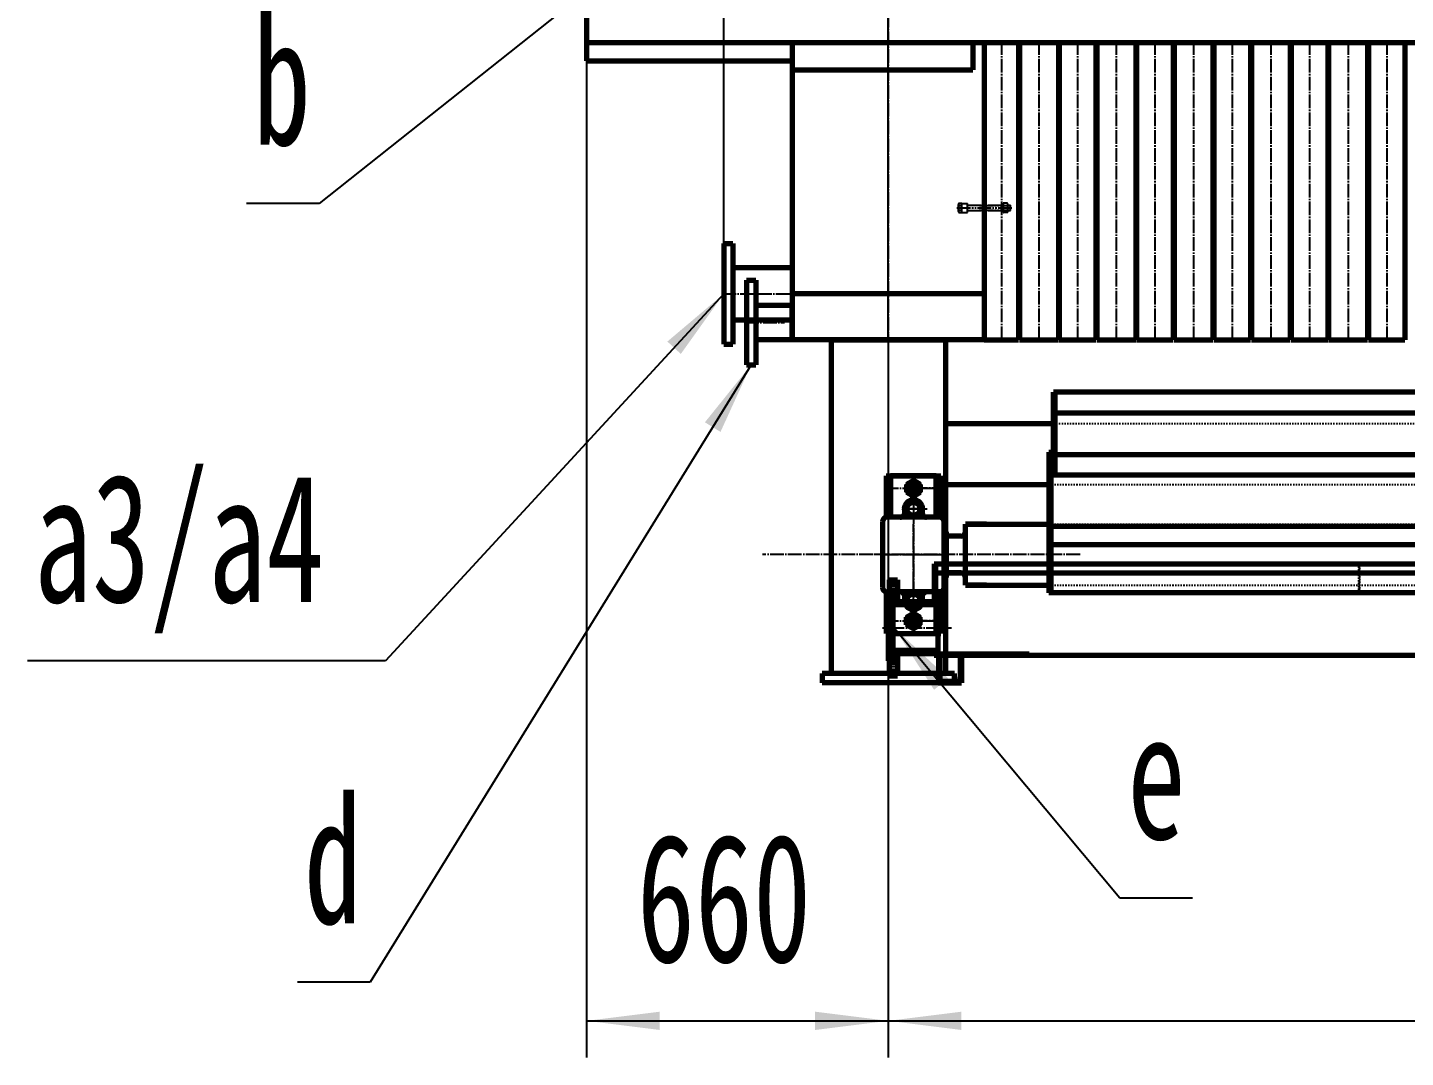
# Model space of a CAD drawing. Header units: millimetres. Extents: x -11880 to 11880, y -8400 to 8400.
# Drawn here: x -8948 to -5935, y 2780 to 5032 of the extents above; entities that cross this region are included whole.
import ezdxf

# ---------------------------------------------------------------- set-up
doc = ezdxf.new("R2010")
doc.units = ezdxf.units.MM
for name, pattern in [('EB_DASH', [6, 3, -3]), ('EB_DASHDOT', [39, 30, -3, 3, -3]), ('EB_DASHDOTDOT', [45, 30, -3, 3, -3, 3, -3])]:
    doc.linetypes.add(name, pattern=pattern)
for name, color, linetype, lineweight in [('CAXA0', 7, 'Continuous', 70), ('CAXA1', 1, 'EB_DASHDOT', 25), ('CAXA2', 6, 'EB_DASH', 25), ('CAXA3', 7, 'Continuous', 25), ('CAXA4', 3, 'Continuous', 25), ('CAXA5', 4, 'Continuous', 25)]:
    doc.layers.add(name, color=color, linetype=linetype, lineweight=lineweight)
doc.styles.add('标准', font='', dxfattribs={"width": 0.667})
doc.styles.get('标准').set_extended_font_data('SimSun')
doc.dimstyles.new('标准', dxfattribs={"dimscale": 40, "dimtxt": 7, "dimasz": 4, "dimexe": 2, "dimexo": 0, "dimtad": 1, "dimdec": 1, "dimzin": 12, "dimdsep": 46, "dimtxsty": '标准', "dimcen": 0, "dimdle": 6, "dimaunit": 1, "dimazin": 2, "dimtfac": 1, "dimtdec": 3, "dimtmove": 0, "dimatfit": 3, "dimfxl": 1, "dimtolj": 1, "dimtzin": 0, "dimarcsym": 0})

# ---------------------------------------------------------------- blocks, each defined once
blk = doc.blocks.new('*D166')
at = {"layer": 'CAXA4', "linetype": 'Continuous', "lineweight": 25}
for points in [[(-7726, 2859.7), (-7566, 2839.7), (-7566, 2879.7)], [(-7066, 2859.7), (-7226, 2839.7), (-7226, 2879.7)]]:
    blk.add_hatch(color=0, dxfattribs=at).paths.add_polyline_path(points, flags=0)
at = {"layer": 'CAXA4', "color": 0, "linetype": 'Continuous', "lineweight": 25}
for p, q in [((-7726, 4959.2), (-7726, 2779.7)), ((-7066, 4346.2), (-7066, 2779.7)), ((-7726, 2859.7), (-7066, 2859.7))]:
    blk.add_line(p, q, dxfattribs=at)
at = {"layer": 'CAXA4', "color": 0, "linetype": 'Continuous', "lineweight": 25, "insert": (-7615.9, 3268.3), "char_height": 280, "attachment_point": 1, "style": '标准'}
blk.add_mtext('\\fSimSun|b0|i0|p34;660', dxfattribs=at)
blk = doc.blocks.new('*D167')
at = {"layer": 'CAXA4', "linetype": 'Continuous', "lineweight": 25}
for points in [[(-7066, 2859.7), (-6906, 2839.7), (-6906, 2879.7)], [(-666, 2859.7), (-826, 2839.7), (-826, 2879.7)]]:
    blk.add_hatch(color=0, dxfattribs=at).paths.add_polyline_path(points, flags=0)
at = {"layer": 'CAXA4', "color": 0, "linetype": 'Continuous', "lineweight": 25}
for p, q in [((-7066, 3565.2), (-7066, 2779.7)), ((-666, 3549.2), (-666, 2779.7)), ((-7066, 2859.7), (-666, 2859.7))]:
    blk.add_line(p, q, dxfattribs=at)
at = {"layer": 'CAXA4', "color": 0, "linetype": 'Continuous', "lineweight": 25, "insert": (-4163.9, 3268.3), "char_height": 280, "attachment_point": 1, "style": '标准'}
blk.add_mtext('\\fSimSun|b0|i0|p34;6400', dxfattribs=at)
blk = doc.blocks.new('CAXBLOCK148', base_point=(-7426, 4449.2))
at = {"layer": 'CAXA0', "linetype": 'Continuous', "lineweight": 70}
for p, q in [((-7426, 4559.2), (-7406, 4559.2)), ((-7426, 4559.2), (-7426, 4339.2)), ((-7406, 4559.2), (-7406, 4339.2)), ((-7276, 4506.2), (-7406, 4506.2)), ((-7276, 4506.2), (-7276, 4392.2)), ((-7276, 4506.2), (-7276, 4392.2)), ((-7276, 4392.2), (-7406, 4392.2)), ((-7426, 4339.2), (-7406, 4339.2))]:
    blk.add_line(p, q, dxfattribs=at)
at = {"layer": 'CAXA1', "linetype": 'EB_DASHDOT', "lineweight": 25}
blk.add_line((-7429, 4449.2), (-7276, 4449.2), dxfattribs=at)
blk = doc.blocks.new('*D171')
at = {"layer": 'CAXA4', "linetype": 'Continuous', "lineweight": 25}
for points in [[(-7426, 7254), (-7586, 7274), (-7586, 7234)], [(-7066, 7254), (-6906, 7274), (-6906, 7234)]]:
    blk.add_hatch(color=0, dxfattribs=at).paths.add_polyline_path(points, flags=0)
at = {"layer": 'CAXA4', "color": 0, "linetype": 'Continuous', "lineweight": 25}
for p, q in [((-7426, 4559.2), (-7426, 7334)), ((-7066, 4346.2), (-7066, 7334)), ((-6326.1, 7254), (-7666, 7254))]:
    blk.add_line(p, q, dxfattribs=at)
at = {"layer": 'CAXA4', "color": 0, "linetype": 'Continuous', "lineweight": 25, "insert": (-6779.9, 7662.6), "char_height": 280, "attachment_point": 1, "style": '标准'}
blk.add_mtext('\\fSimSun|b0|i0|p34;360', dxfattribs=at)
blk = doc.blocks.new('*D172')
at = {"layer": 'CAXA4', "linetype": 'Continuous', "lineweight": 25}
for points in [[(-7341, 6727.9), (-7501, 6747.9), (-7501, 6707.9)], [(-7066, 6727.9), (-6906, 6747.9), (-6906, 6707.9)]]:
    blk.add_hatch(color=0, dxfattribs=at).paths.add_polyline_path(points, flags=0)
at = {"layer": 'CAXA4', "color": 0, "linetype": 'Continuous', "lineweight": 25}
for p, q in [((-7341, 6359.2), (-7341, 6807.9)), ((-7066, 4352.2), (-7066, 6807.9)), ((-6326.1, 6727.9), (-7581, 6727.9))]:
    blk.add_line(p, q, dxfattribs=at)
at = {"layer": 'CAXA4', "color": 0, "linetype": 'Continuous', "lineweight": 25, "insert": (-6779.9, 7136.5), "char_height": 280, "attachment_point": 1, "style": '标准'}
blk.add_mtext('\\fSimSun|b0|i0|p34;275', dxfattribs=at)
blk = doc.blocks.new('*D174')
at = {"layer": 'CAXA4', "linetype": 'Continuous', "lineweight": 25}
blk.add_hatch(color=0, dxfattribs=at).paths.add_polyline_path([(-7426, 4449.2), (-7549.2, 4345.1), (-7519.8, 4318)], flags=0)
at = {"layer": 'CAXA4', "color": 0, "linetype": 'Continuous', "lineweight": 25}
for p, q in [((-7426, 4449.2), (-8165.8, 3646.8)), ((-8165.8, 3646.8), (-8948.5, 3646.8))]:
    blk.add_line(p, q, dxfattribs=at)
at = {"layer": 'CAXA4', "color": 0, "linetype": 'Continuous', "lineweight": 25, "insert": (-8934.5, 4055.4), "char_height": 280, "attachment_point": 1, "style": '标准'}
blk.add_mtext('\\fSimSun|b0|i0|p34;a3/a4', dxfattribs=at)
blk = doc.blocks.new('*D175')
at = {"layer": 'CAXA4', "linetype": 'Continuous', "lineweight": 25}
blk.add_hatch(color=0, dxfattribs=at).paths.add_polyline_path([(-7426, 5349.2), (-7563.8, 5265.4), (-7538.9, 5234)], flags=0)
at = {"layer": 'CAXA4', "color": 0, "linetype": 'Continuous', "lineweight": 25}
for p, q in [((-7426, 5349.2), (-8311, 4647)), ((-8311, 4647), (-8470, 4647))]:
    blk.add_line(p, q, dxfattribs=at)
at = {"layer": 'CAXA4', "color": 0, "linetype": 'Continuous', "lineweight": 25, "insert": (-8456, 5055.6), "char_height": 280, "attachment_point": 1, "style": '标准'}
blk.add_mtext('\\fSimSun|b0|i0|p34;b', dxfattribs=at)
blk = doc.blocks.new('*D176')
at = {"layer": 'CAXA4', "linetype": 'Continuous', "lineweight": 25}
blk.add_hatch(color=0, dxfattribs=at).paths.add_polyline_path([(-7366, 4294.2), (-7467.1, 4168.5), (-7433, 4147.5)], flags=0)
at = {"layer": 'CAXA4', "color": 0, "linetype": 'Continuous', "lineweight": 25}
for p, q in [((-7366, 4294.2), (-8199, 2944.3)), ((-8199, 2944.3), (-8357.9, 2944.3))]:
    blk.add_line(p, q, dxfattribs=at)
at = {"layer": 'CAXA4', "color": 0, "linetype": 'Continuous', "lineweight": 25, "insert": (-8343.9, 3352.9), "char_height": 280, "attachment_point": 1, "style": '标准'}
blk.add_mtext('\\fSimSun|b0|i0|p34;d', dxfattribs=at)
blk = doc.blocks.new('CAXBLOCK244', base_point=(-7011, 3779.1))
at = {"layer": 'CAXA0'}
for p, q in [((-7011, 3795.6), (-7025.3, 3787.3)), ((-7025.3, 3787.3), (-7025.3, 3770.9)), ((-7025.3, 3770.9), (-7011, 3762.6)), ((-6996.8, 3787.3), (-7011, 3795.6)), ((-7011, 3762.6), (-6996.8, 3770.9)), ((-6996.8, 3770.9), (-6996.8, 3787.3))]:
    blk.add_line(p, q, dxfattribs=at)
blk.add_circle((-7011, 3779.1), 14.3, dxfattribs=at)
at = {"layer": 'CAXA1', "linetype": 'EB_DASHDOT', "lineweight": 25}
for p, q in [((-7011, 3759.6), (-7011, 3798.6)), ((-6993.8, 3779.1), (-7028.3, 3779.1))]:
    blk.add_line(p, q, dxfattribs=at)
blk = doc.blocks.new('CAXBLOCK245', base_point=(-7011, 3979.2))
at = {"layer": 'CAXA0'}
for p, q in [((-7025.3, 3987.4), (-7011, 3995.7)), ((-7025.3, 3970.9), (-7025.3, 3987.4)), ((-7011, 3995.7), (-6996.8, 3987.4)), ((-6996.8, 3987.4), (-6996.8, 3970.9)), ((-7011, 3962.7), (-7025.3, 3970.9)), ((-6996.8, 3970.9), (-7011, 3962.7))]:
    blk.add_line(p, q, dxfattribs=at)
blk.add_circle((-7011, 3979.2), 14.3, dxfattribs=at)
at = {"layer": 'CAXA1', "linetype": 'EB_DASHDOT', "lineweight": 25}
for p, q in [((-6993.8, 3979.2), (-7028.3, 3979.2)), ((-7011, 3998.7), (-7011, 3959.7))]:
    blk.add_line(p, q, dxfattribs=at)
blk = doc.blocks.new('CAXBLOCK246', base_point=(-7011, 3734.1))
at = {"layer": 'CAXA0'}
for p, q in [((-7025.9, 3742.7), (-7011, 3751.3)), ((-7025.9, 3725.6), (-7025.9, 3742.7)), ((-7011, 3751.3), (-6996.2, 3742.7)), ((-6996.2, 3725.6), (-6996.2, 3742.7)), ((-7011, 3717), (-7025.9, 3725.6)), ((-6996.2, 3725.6), (-7011, 3717))]:
    blk.add_line(p, q, dxfattribs=at)
blk.add_circle((-7011, 3734.1), 14.8, dxfattribs=at)
at = {"layer": 'CAXA1', "linetype": 'EB_DASHDOT', "lineweight": 25}
for p, q in [((-7011, 3754.3), (-7011, 3714)), ((-6993.2, 3734.1), (-7028.9, 3734.1))]:
    blk.add_line(p, q, dxfattribs=at)
blk = doc.blocks.new('CAXBLOCK247', base_point=(-7011, 4024.2))
at = {"layer": 'CAXA0'}
for p, q in [((-7011, 4041.3), (-7025.9, 4032.7)), ((-6996.2, 4032.7), (-7011, 4041.3)), ((-7025.9, 4032.7), (-7025.9, 4015.6)), ((-7025.9, 4015.6), (-7011, 4007)), ((-7011, 4007), (-6996.2, 4015.6)), ((-6996.2, 4032.7), (-6996.2, 4015.6))]:
    blk.add_line(p, q, dxfattribs=at)
blk.add_circle((-7011, 4024.2), 14.8, dxfattribs=at)
at = {"layer": 'CAXA1', "linetype": 'EB_DASHDOT', "lineweight": 25}
for p, q in [((-7011, 4004), (-7011, 4044.3)), ((-6993.2, 4024.2), (-7028.9, 4024.2))]:
    blk.add_line(p, q, dxfattribs=at)
blk = doc.blocks.new('CAXBLOCK262')
at = {"layer": 'CAXA0', "color": 0, "linetype": 'Continuous', "lineweight": 25}
for p, q in [((-6966, 3661.8), (-6965.7, 3662.2)), ((-6964.4, 3659.2), (-6961.4, 3662.2)), ((-6960.2, 3659.2), (-6957.2, 3662.2)), ((-6955.9, 3659.2), (-6952.9, 3662.2)), ((-6951.7, 3659.2), (-6948.7, 3662.2)), ((-6947.4, 3659.2), (-6944.4, 3662.2)), ((-6943.2, 3659.2), (-6940.2, 3662.2)), ((-6939, 3659.2), (-6936, 3662.2)), ((-6934.7, 3659.2), (-6931.7, 3662.2)), ((-6930.5, 3659.2), (-6927.5, 3662.2)), ((-6926.2, 3659.2), (-6923.2, 3662.2)), ((-6922, 3659.2), (-6919, 3662.2)), ((-6917.7, 3659.2), (-6914.7, 3662.2)), ((-6913.5, 3659.2), (-6910.5, 3662.2)), ((-6909.3, 3659.2), (-6906.3, 3662.2)), ((-6905, 3659.2), (-6902, 3662.2)), ((-6900.8, 3659.2), (-6897.8, 3662.2)), ((-6896.5, 3659.2), (-6893.5, 3662.2)), ((-6892.3, 3659.2), (-6889.3, 3662.2)), ((-6888.1, 3659.2), (-6885.1, 3662.2)), ((-6883.8, 3659.2), (-6880.8, 3662.2)), ((-6879.6, 3659.2), (-6876.6, 3662.2)), ((-6875.3, 3659.2), (-6872.3, 3662.2)), ((-6871.1, 3659.2), (-6868.1, 3662.2)), ((-6866.8, 3659.2), (-6863.8, 3662.2)), ((-6862.6, 3659.2), (-6859.6, 3662.2)), ((-6858.4, 3659.2), (-6855.4, 3662.2)), ((-6854.1, 3659.2), (-6851.1, 3662.2)), ((-6849.9, 3659.2), (-6846.9, 3662.2)), ((-6845.6, 3659.2), (-6842.6, 3662.2)), ((-6841.4, 3659.2), (-6838.4, 3662.2)), ((-6837.1, 3659.2), (-6834.1, 3662.2)), ((-6832.9, 3659.2), (-6829.9, 3662.2)), ((-6828.7, 3659.2), (-6825.7, 3662.2)), ((-6824.4, 3659.2), (-6821.4, 3662.2)), ((-6820.2, 3659.2), (-6817.2, 3662.2)), ((-6815.9, 3659.2), (-6812.9, 3662.2)), ((-6811.7, 3659.2), (-6808.7, 3662.2)), ((-6807.4, 3659.2), (-6804.4, 3662.2)), ((-6803.2, 3659.2), (-6800.2, 3662.2)), ((-6799, 3659.2), (-6796, 3662.2)), ((-6794.7, 3659.2), (-6791.7, 3662.2)), ((-6790.5, 3659.2), (-6787.5, 3662.2)), ((-6786.2, 3659.2), (-6783.2, 3662.2)), ((-6782, 3659.2), (-6779, 3662.2)), ((-6777.7, 3659.2), (-6774.7, 3662.2)), ((-6773.5, 3659.2), (-6770.5, 3662.2)), ((-6769.3, 3659.2), (-6766.3, 3662.2)), ((-6765, 3659.2), (-6762, 3662.2)), ((-6760.8, 3659.2), (-6757.8, 3662.1)), ((-6756.5, 3659.2), (-6756.5, 3659.2))]:
    blk.add_line(p, q, dxfattribs=at)
blk = doc.blocks.new('CAXBLOCK263')
at = {"layer": 'CAXA0', "color": 0, "linetype": 'Continuous', "lineweight": 25}
for p, q in [((-6966, 3856.9), (-6963.8, 3859.2)), ((-6966, 3852.7), (-6963, 3855.7)), ((-6966, 3848.5), (-6963, 3851.5)), ((-6966, 3844.2), (-6963, 3847.2)), ((-6966, 3840), (-6963, 3843)), ((-6966, 3835.7), (-6963, 3838.7)), ((-6966, 3831.5), (-6963, 3834.5)), ((-6966, 3827.2), (-6963, 3830.2)), ((-6966, 3823), (-6963, 3826)), ((-6966, 3818.8), (-6963, 3821.8)), ((-6966, 3814.5), (-6963, 3817.5)), ((-6966, 3810.3), (-6963, 3813.3)), ((-6966, 3806), (-6963, 3809)), ((-6966, 3801.8), (-6963, 3804.8)), ((-6966, 3797.5), (-6963, 3800.5)), ((-6966, 3793.3), (-6963, 3796.3)), ((-6966, 3789.1), (-6963, 3792.1)), ((-6966, 3784.8), (-6963, 3787.8)), ((-6966, 3780.6), (-6963, 3783.6)), ((-6965.2, 3777.2), (-6963, 3779.3))]:
    blk.add_line(p, q, dxfattribs=at)
blk = doc.blocks.new('CAXBLOCK264')
at = {"layer": 'CAXA0', "color": 0, "linetype": 'Continuous', "lineweight": 25}
for p, q in [((-7064, 3814.1), (-7054, 3824.2)), ((-7064, 3818.3), (-7058.2, 3824.2)), ((-7064, 3822.6), (-7062.5, 3824.2)), ((-7060.7, 3813.2), (-7049.7, 3824.2)), ((-7056.5, 3813.2), (-7046, 3823.6)), ((-7052.2, 3813.2), (-7046, 3819.4)), ((-7048, 3813.2), (-7046, 3815.1)), ((-7066, 3778.2), (-7049, 3795.2)), ((-7066, 3782.4), (-7053.3, 3795.2)), ((-7066, 3786.6), (-7057.5, 3795.2)), ((-7066, 3790.9), (-7065.8, 3791.2)), ((-7064, 3792.9), (-7061.8, 3795.2)), ((-7062.8, 3777.2), (-7046, 3793.9)), ((-7058.6, 3777.2), (-7046, 3789.7)), ((-7054.3, 3777.2), (-7046, 3785.4)), ((-7050.1, 3777.2), (-7046, 3781.2)), ((-7066, 3659.4), (-7064.2, 3661.2)), ((-7066, 3655.1), (-7060, 3661.2)), ((-7066, 3650.9), (-7055.8, 3661.2)), ((-7065.5, 3647.2), (-7051.5, 3661.2)), ((-7064, 3644.4), (-7047.3, 3661.2)), ((-7061, 3643.2), (-7046, 3658.1)), ((-7056.8, 3643.2), (-7046, 3653.9)), ((-7052.5, 3643.2), (-7046, 3649.7)), ((-7064, 3623.2), (-7062.1, 3625.2)), ((-7064, 3618.9), (-7057.8, 3625.2)), ((-7064, 3614.7), (-7053.6, 3625.2)), ((-7060.3, 3614.2), (-7049.3, 3625.2)), ((-7056.1, 3614.2), (-7046, 3624.2)), ((-7051.8, 3614.2), (-7046, 3620)), ((-7048.3, 3643.2), (-7046, 3645.4)), ((-7047.6, 3614.2), (-7046, 3615.7))]:
    blk.add_line(p, q, dxfattribs=at)
blk = doc.blocks.new('CAXBLOCK265')
at = {"layer": 'CAXA0', "color": 0, "linetype": 'Continuous', "lineweight": 25}
for p, q in [((-7056, 3771.2), (-7051.1, 3776.2)), ((-7056, 3775.4), (-7055.3, 3776.2)), ((-7053.8, 3769.2), (-7046.8, 3776.2)), ((-7049.6, 3769.2), (-7042.6, 3776.2)), ((-7045.3, 3769.2), (-7038.3, 3776.2)), ((-7041.1, 3769.2), (-7034.1, 3776.2)), ((-7036.9, 3769.2), (-7029.9, 3776.2)), ((-7032.6, 3769.2), (-7025.6, 3776.2)), ((-7028.4, 3769.2), (-7021.4, 3776.2)), ((-7024.1, 3769.2), (-7017.1, 3776.2)), ((-7019.9, 3769.2), (-7012.9, 3776.2)), ((-7015.6, 3769.2), (-7008.6, 3776.2)), ((-7011.4, 3769.2), (-7004.4, 3776.2)), ((-7007.2, 3769.2), (-7000.2, 3776.2)), ((-7002.9, 3769.2), (-6995.9, 3776.2)), ((-6998.7, 3769.2), (-6991.7, 3776.2)), ((-6994.4, 3769.2), (-6987.4, 3776.2)), ((-6990.2, 3769.2), (-6983.2, 3776.2)), ((-6985.9, 3769.2), (-6978.9, 3776.2)), ((-6981.7, 3769.2), (-6974.7, 3776.2)), ((-6977.5, 3769.2), (-6970.5, 3776.2)), ((-6973.2, 3769.2), (-6966.2, 3776.2)), ((-6969, 3769.2), (-6962, 3776.2)), ((-6964.7, 3769.2), (-6958, 3775.8)), ((-6960.5, 3769.2), (-6958, 3771.6)), ((-7056, 3665.1), (-7052, 3669.2)), ((-7054.8, 3662.2), (-7047.8, 3669.2)), ((-7050.5, 3662.2), (-7043.5, 3669.2)), ((-7046.3, 3662.2), (-7039.3, 3669.2)), ((-7042, 3662.2), (-7035, 3669.2)), ((-7037.8, 3662.2), (-7030.8, 3669.2)), ((-7033.5, 3662.2), (-7026.5, 3669.2)), ((-7029.3, 3662.2), (-7022.3, 3669.2)), ((-7025.1, 3662.2), (-7018.1, 3669.2)), ((-7020.8, 3662.2), (-7013.8, 3669.2)), ((-7016.6, 3662.2), (-7009.6, 3669.2)), ((-7012.3, 3662.2), (-7005.3, 3669.2)), ((-7008.1, 3662.2), (-7001.1, 3669.2)), ((-7003.8, 3662.2), (-6996.8, 3669.2)), ((-6999.6, 3662.2), (-6992.6, 3669.2)), ((-6995.4, 3662.2), (-6988.4, 3669.2)), ((-6991.1, 3662.2), (-6984.1, 3669.2)), ((-6986.9, 3662.2), (-6979.9, 3669.2)), ((-6982.6, 3662.2), (-6975.6, 3669.2)), ((-6978.4, 3662.2), (-6971.4, 3669.2)), ((-6974.1, 3662.2), (-6967.1, 3669.2)), ((-6969.9, 3662.2), (-6962.9, 3669.2)), ((-6965.7, 3662.2), (-6958.7, 3669.2)), ((-6961.4, 3662.2), (-6958, 3665.5))]:
    blk.add_line(p, q, dxfattribs=at)
blk = doc.blocks.new('CAXBLOCK266')
at = {"layer": 'CAXA0', "color": 0, "linetype": 'Continuous', "lineweight": 25}
for p, q in [((-6956, 3659.1), (-6955.9, 3659.2)), ((-6956, 3654.8), (-6953, 3657.8)), ((-6956, 3650.6), (-6953, 3653.6)), ((-6956, 3646.3), (-6953, 3649.3)), ((-6909, 3655.1), (-6906, 3658.1)), ((-6909, 3650.9), (-6906, 3653.9)), ((-6909, 3646.7), (-6906, 3649.7)), ((-6956, 3642.1), (-6953, 3645.1)), ((-6956, 3637.8), (-6953, 3640.8)), ((-6956, 3633.6), (-6953, 3636.6)), ((-6956, 3629.4), (-6953, 3632.4)), ((-6956, 3625.1), (-6953, 3628.1)), ((-6956, 3620.9), (-6953, 3623.9)), ((-6956, 3616.6), (-6953, 3619.6)), ((-6909, 3642.4), (-6906, 3645.4)), ((-6909, 3638.2), (-6906, 3641.2)), ((-6909, 3633.9), (-6906, 3636.9)), ((-6909, 3629.7), (-6906, 3632.7)), ((-6909, 3625.4), (-6906, 3628.4)), ((-6909, 3621.2), (-6906, 3624.2)), ((-6909, 3617), (-6906, 3620)), ((-6956, 3612.4), (-6953, 3615.4)), ((-6956, 3608.1), (-6953, 3611.1)), ((-6956, 3603.9), (-6953, 3606.9)), ((-6956, 3599.7), (-6953, 3602.7)), ((-6952.3, 3599.2), (-6949.3, 3602.2)), ((-6948.1, 3599.2), (-6945.1, 3602.2)), ((-6943.8, 3599.2), (-6940.8, 3602.2)), ((-6939.6, 3599.2), (-6936.6, 3602.2)), ((-6935.3, 3599.2), (-6932.3, 3602.2)), ((-6931.1, 3599.2), (-6928.1, 3602.2)), ((-6926.8, 3599.2), (-6923.8, 3602.2)), ((-6922.6, 3599.2), (-6919.6, 3602.2)), ((-6918.4, 3599.2), (-6915.4, 3602.2)), ((-6914.1, 3599.2), (-6911.1, 3602.2)), ((-6909.9, 3599.2), (-6906, 3603)), ((-6909, 3612.7), (-6906, 3615.7)), ((-6909, 3608.5), (-6906, 3611.5)), ((-6909, 3604.2), (-6906, 3607.2))]:
    blk.add_line(p, q, dxfattribs=at)
blk = doc.blocks.new('CAXBLOCK261', base_point=(-6956, 3599.2))
at = {"layer": 'CAXA0'}
for p, q in [((-6966, 3859.2), (-6634.2, 3859.2)), ((-6966, 3859.2), (-6966, 3776.2)), ((-6963, 3859.2), (-6963, 3776.2)), ((-6634.2, 3859.2), (-1491, 3859.2)), ((-6963, 3839.2), (-1491, 3839.2)), ((-7064, 3824.2), (-7046, 3824.2)), ((-7064, 3824.2), (-7064, 3791.2)), ((-7064, 3813.2), (-7046, 3813.2)), ((-7046, 3824.2), (-7046, 3776.2)), ((-7046, 3804.2), (-7046, 3776.2)), ((-7066, 3791.2), (-7066, 3647.2)), ((-7066, 3791.2), (-7066, 3647.2)), ((-7066, 3791.2), (-7066, 3647.2)), ((-7066, 3791.2), (-7064, 3791.2)), ((-7066, 3777.2), (-7066, 3661.2)), ((-7066, 3777.2), (-7046, 3777.2)), ((-7064, 3795.2), (-7046, 3795.2)), ((-7056, 3777.2), (-7056, 3661.2)), ((-7056, 3776.2), (-7056, 3662.2)), ((-6958, 3776.2), (-7056, 3776.2)), ((-6958, 3769.2), (-7056, 3769.2)), ((-6958, 3777.2), (-6958, 3663.2)), ((-6958, 3777.2), (-6958, 3662.2)), ((-7066, 3661.2), (-7046, 3661.2)), ((-7066, 3647.2), (-7064, 3647.2)), ((-7064, 3647.2), (-7064, 3614.2)), ((-6958, 3669.2), (-7056, 3669.2)), ((-6958, 3662.2), (-7056, 3662.2)), ((-7046, 3662.2), (-7046, 3634.2)), ((-7046, 3662.2), (-7046, 3614.2)), ((-6966, 3659.2), (-6966, 3663.2)), ((-6966, 3662.2), (-6757.9, 3662.2)), ((-6966, 3659.2), (-6634.2, 3659.2)), ((-6956, 3659.2), (-6956, 3599.2)), ((-6953, 3659.2), (-6953, 3602.2)), ((-6909, 3659.2), (-6909, 3602.2)), ((-6906, 3659.2), (-6906, 3599.2)), ((-6634.2, 3659.2), (-1491, 3659.2)), ((-7064, 3643.2), (-7046, 3643.2)), ((-7064, 3625.2), (-7046, 3625.2)), ((-7064, 3614.2), (-7046, 3614.2)), ((-6956, 3599.2), (-6906, 3599.2)), ((-6953, 3602.2), (-6909, 3602.2))]:
    blk.add_line(p, q, dxfattribs=at)
at = {"layer": 'CAXA1', "linetype": 'EB_DASHDOT', "lineweight": 25}
for p, q in [((-6036, 3862.2), (-6036, 3796.2)), ((-7066, 3804.2), (-7046, 3804.2)), ((-7079, 3719.2), (-7053, 3719.2)), ((-7079, 3719.2), (-7053, 3719.2)), ((-7079, 3719.2), (-7071, 3719.2)), ((-7079, 3719.2), (-7053, 3719.2)), ((-7061, 3719.2), (-6927.5, 3719.2)), ((-7066, 3634.2), (-7046, 3634.2))]:
    blk.add_line(p, q, dxfattribs=at)
at = {"layer": 'CAXA2', "linetype": 'EB_DASH', "lineweight": 25}
for p, q in [((-6037.5, 3859.2), (-6037.5, 3799.2)), ((-6034.5, 3799.2), (-6034.5, 3859.2)), ((-6037.5, 3799.2), (-6034.5, 3799.2))]:
    blk.add_line(p, q, dxfattribs=at)
at = {"layer": 'CAXA5'}
for name in ['CAXBLOCK263', 'CAXBLOCK264', 'CAXBLOCK265', 'CAXBLOCK262', 'CAXBLOCK266']:
    blk.add_blockref(name, (0, 0), dxfattribs=at)
blk = doc.blocks.new('*D329')
at = {"layer": 'CAXA4', "linetype": 'Continuous', "lineweight": 25}
blk.add_hatch(color=0, dxfattribs=at).paths.add_polyline_path([(-7053, 3719.2), (-6965.9, 3583.5), (-6935.2, 3609.1)], flags=0)
at = {"layer": 'CAXA4', "color": 0, "linetype": 'Continuous', "lineweight": 25}
for p, q in [((-7053, 3719.2), (-6560, 3128.5)), ((-6560, 3128.5), (-6401.1, 3128.5))]:
    blk.add_line(p, q, dxfattribs=at)
at = {"layer": 'CAXA4', "color": 0, "linetype": 'Continuous', "lineweight": 25, "insert": (-6543, 3537.1), "char_height": 280, "attachment_point": 1, "style": '标准'}
blk.add_mtext('\\fSimSun|b0|i0|p34;e', dxfattribs=at)

msp = doc.modelspace()

# ---------------------------------------------------------------- linework, layer by layer
at = {"layer": 'CAXA0'}
for p, q in [((-7726.03, 5639.15), (-7726.03, 4959.15)), ((-7726.03, 4999.15), (-2060.03, 4999.15)), ((-7276.03, 4999.15), (-7276.03, 4349.15)), ((-6881.03, 4999.15), (-6881.03, 4939.15)), ((-6856.03, 4999.15), (-6856.03, 4349.15)), ((-6779.03, 4999.15), (-6779.03, 4349.15)), ((-6692.03, 4999.15), (-6692.03, 4349.15)), ((-6610.03, 4999.15), (-6610.03, 4349.15)), ((-6523.03, 4999.15), (-6523.03, 4349.15)), ((-6441.03, 4999.15), (-6441.03, 4349.15)), ((-6354.03, 4999.15), (-6354.03, 4349.15)), ((-6272.03, 4999.15), (-6272.03, 4349.15)), ((-6185.03, 4999.15), (-6185.03, 4349.15)), ((-6103.03, 4999.15), (-6103.03, 4349.15)), ((-6016.03, 4999.15), (-6016.03, 4349.15)), ((-7726.03, 4959.15), (-7276.03, 4959.15)), ((-7276.03, 4939.15), (-6881.03, 4939.15)), ((-7376.03, 4479.15), (-7376.03, 4294.15)), ((-7376.03, 4479.15), (-7356.03, 4479.15)), ((-7356.03, 4479.15), (-7356.03, 4294.15)), ((-7276.03, 4424.15), (-7356.03, 4424.15)), ((-7276.03, 4349.15), (-7356.03, 4349.15)), ((-6856.03, 4349.15), (-7276.03, 4349.15)), ((-7376.03, 4294.15), (-7356.03, 4294.15)), ((-6704.87, 4052.62), (-6704.87, 4234.2)), ((-1699.34, 4234.2), (-6704.87, 4234.2)), ((-6700.87, 4052.62), (-6700.87, 4234.2)), ((-6941.03, 4165.65), (-6704.87, 4165.65)), ((-1699.34, 4188.68), (-6704.87, 4188.68)), ((-6714.87, 4103.22), (-6714.87, 3795.23)), ((-6714.87, 4103.22), (-6704.87, 4103.22)), ((-6710.87, 4103.22), (-6710.87, 3795.23)), ((-1699.34, 4097.28), (-6704.87, 4097.28)), ((-7071.03, 4051.65), (-6951.03, 4051.65)), ((-7071.03, 4051.65), (-7071.03, 3960.44)), ((-6951.03, 4051.65), (-6951.03, 3960.44)), ((-6941.03, 4054.65), (-6941.03, 3929.14)), ((-6714.87, 4052.62), (-6714.87, 3795.23)), ((-6714.87, 4052.62), (-6714.87, 3795.23)), ((-1685.34, 4052.62), (-6704.87, 4052.62)), ((-6941.03, 4032.65), (-6714.87, 4032.65)), ((-6907.53, 3919.15), (-6938.53, 3919.15)), ((-6897.53, 3812.65), (-6897.53, 3945.65)), ((-6851.03, 3945.65), (-6897.53, 3945.65)), ((-6897.53, 3945.65), (-6714.87, 3945.65)), ((-1685.34, 3940.5), (-6714.87, 3940.5)), ((-1685.34, 3900.4), (-6714.87, 3900.4)), ((-6941.03, 3829.14), (-6941.03, 3703.65)), ((-6907.53, 3839.15), (-6938.53, 3839.15)), ((-7071.03, 3797.86), (-7071.03, 3706.65)), ((-6951.03, 3797.86), (-6951.03, 3706.65)), ((-6851.03, 3812.65), (-6897.53, 3812.65)), ((-6897.53, 3812.65), (-6714.87, 3812.65)), ((-1685.34, 3795.23), (-6714.87, 3795.23)), ((-7071.03, 3706.65), (-6951.03, 3706.65)), ((-6921.03, 3619.15), (-7211.03, 3619.15))]:
    msp.add_line(p, q, dxfattribs=at)
at = {"layer": 'CAXA0', "linetype": 'Continuous', "lineweight": 70}
for p, q in [((-6781.03, 4999.15), (-6781.03, 4349.15)), ((-6694.03, 4999.15), (-6694.03, 4349.15)), ((-6612.03, 4999.15), (-6612.03, 4349.15)), ((-6525.03, 4999.15), (-6525.03, 4349.15)), ((-6443.03, 4999.15), (-6443.03, 4349.15)), ((-6356.03, 4999.15), (-6356.03, 4349.15)), ((-6274.03, 4999.15), (-6274.03, 4349.15)), ((-6187.03, 4999.15), (-6187.03, 4349.15)), ((-6105.03, 4999.15), (-6105.03, 4349.15)), ((-6018.03, 4999.15), (-6018.03, 4349.15)), ((-5936.03, 4999.15), (-5936.03, 4349.15)), ((-6856.03, 4449.15), (-7276.03, 4449.15)), ((-7276.03, 4349.15), (-7276.03, 4424.15)), ((-7191.03, 4349.15), (-6941.03, 4349.15)), ((-7191.03, 4349.15), (-7191.03, 3619.15)), ((-7191.03, 4349.15), (-6941.03, 4349.15)), ((-6941.03, 4349.15), (-6941.03, 3945.65)), ((-6856.03, 4349.15), (-6781.03, 4349.15)), ((-6779.03, 4349.15), (-6694.03, 4349.15)), ((-6692.03, 4349.15), (-6612.03, 4349.15)), ((-6610.03, 4349.15), (-6525.03, 4349.15)), ((-6523.03, 4349.15), (-6443.03, 4349.15)), ((-6441.03, 4349.15), (-6356.03, 4349.15)), ((-6354.03, 4349.15), (-6274.03, 4349.15)), ((-6272.03, 4349.15), (-6187.03, 4349.15)), ((-6185.03, 4349.15), (-6105.03, 4349.15)), ((-6103.03, 4349.15), (-6018.03, 4349.15)), ((-6016.03, 4349.15), (-5936.03, 4349.15)), ((-6961.03, 4051.64), (-7061.03, 4051.64)), ((-7061.03, 4051.64), (-7061.03, 3960.75)), ((-6961.03, 3960.75), (-6961.03, 4051.64)), ((-7078.53, 3950.75), (-7078.53, 3807.54)), ((-7039.82, 3960.75), (-7068.53, 3960.75)), ((-6961.03, 3960.75), (-7061.03, 3960.75)), ((-6953.53, 3960.75), (-6982.24, 3960.75)), ((-6943.53, 3807.54), (-6943.53, 3950.75)), ((-6938.53, 3929.14), (-6943.53, 3929.14)), ((-6938.53, 3829.14), (-6938.53, 3929.14)), ((-6938.53, 3829.14), (-6943.53, 3829.14)), ((-7039.82, 3797.54), (-7068.53, 3797.54)), ((-6961.03, 3797.54), (-7061.03, 3797.54)), ((-7061.03, 3797.54), (-7061.03, 3706.64)), ((-6953.53, 3797.54), (-6982.24, 3797.54)), ((-6961.03, 3706.64), (-6961.03, 3797.54)), ((-6941.03, 3812.65), (-6941.03, 3619.15)), ((-7061.03, 3706.64), (-6961.03, 3706.64)), ((-7191.03, 3652.08), (-7191.03, 3622.38)), ((-7211.03, 3619.15), (-7211.03, 3599.15)), ((-6921.03, 3599.15), (-6921.03, 3619.15)), ((-7211.03, 3615.15), (-7211.03, 3599.15)), ((-6921.03, 3599.15), (-7211.03, 3599.15)), ((-6921.03, 3612.23), (-6921.03, 3599.15))]:
    msp.add_line(p, q, dxfattribs=at)
at = {"layer": 'CAXA0', "linetype": 'EB_DASHDOTDOT', "lineweight": 25}
for p, q in [((-6912.48, 4629.5), (-6912.48, 4645.08)), ((-6911.71, 4647.68), (-6904.98, 4647.68)), ((-6911.71, 4642.49), (-6904.98, 4642.49)), ((-6904.98, 4626.9), (-6904.98, 4647.68)), ((-6904.98, 4627.29), (-6904.98, 4647.29)), ((-6904.98, 4627.29), (-6904.98, 4647.29)), ((-6904.98, 4647.29), (-6892.98, 4647.29)), ((-6904.98, 4631.29), (-6904.98, 4643.29)), ((-6892.98, 4627.29), (-6892.98, 4647.29)), ((-6892.98, 4643.29), (-6814.77, 4643.29)), ((-6815.12, 4629.5), (-6815.12, 4645.08)), ((-6805.49, 4647.68), (-6814.36, 4647.68)), ((-6814.36, 4642.49), (-6805.49, 4642.49)), ((-6804.72, 4629.5), (-6804.72, 4645.08)), ((-6804.72, 4643.29), (-6799.04, 4643.29)), ((-6799.04, 4631.29), (-6799.04, 4643.29)), ((-6911.71, 4632.09), (-6904.98, 4632.09)), ((-6911.71, 4626.9), (-6904.98, 4626.9)), ((-6904.98, 4627.29), (-6892.98, 4627.29)), ((-6892.98, 4631.29), (-6814.77, 4631.29)), ((-6814.36, 4632.09), (-6805.49, 4632.09)), ((-6805.49, 4626.9), (-6814.36, 4626.9)), ((-6804.72, 4631.29), (-6799.04, 4631.29))]:
    msp.add_line(p, q, dxfattribs=at)
at = {"layer": 'CAXA0', "linetype": 'Continuous', "lineweight": 70}
for centre in [(-7011.03, 4024.14), (-7011.03, 3734.14)]:
    msp.add_circle(centre, 11, dxfattribs=at)
at = {"layer": 'CAXA0'}
for centre in [(-7011.03, 4024.15), (-7011.03, 3734.15)]:
    msp.add_circle(centre, 8.75, dxfattribs=at)
at = {"layer": 'CAXA0', "linetype": 'EB_DASHDOTDOT', "lineweight": 25}
for centre, radius, start, end in [((-6907.69, 4645.08), 4.79, 147.13277, 212.86723), ((-6894.48, 4637.29), 18, 163.22135, 196.77865), ((-6810.34, 4645.08), 4.79, 147.13277, 212.86723), ((-6797.12, 4637.29), 18, 163.22135, 196.77865), ((-6809.51, 4645.08), 4.79, 327.13277, 32.86723), ((-6822.72, 4637.29), 18, 343.22135, 16.77865), ((-6907.69, 4629.5), 4.79, 147.13277, 212.86723), ((-6810.34, 4629.5), 4.79, 147.13277, 212.86723), ((-6809.51, 4629.5), 4.79, 327.13277, 32.86723)]:
    msp.add_arc(centre, radius, start, end, dxfattribs=at)
at = {"layer": 'CAXA0', "linetype": 'Continuous', "lineweight": 70}
for centre, radius, start, end in [((-7011.03, 3979.19), 20, 343.67475, 196.32526), ((-7068.53, 3950.75), 10, 90, 180), ((-7039.82, 3970.75), 10, 269.99999, 16.32527), ((-6982.24, 3970.75), 10, 163.67475, 270), ((-6953.53, 3950.75), 10, 0, 90), ((-7068.53, 3807.54), 10, 180, 270), ((-7039.82, 3787.54), 10, 343.67473, 90.00001), ((-6982.24, 3787.54), 10, 90, 196.32525), ((-6953.53, 3807.54), 10, 270, 0), ((-7011.03, 3779.11), 20, 163.67474, 16.32525)]:
    msp.add_arc(centre, radius, start, end, dxfattribs=at)
at = {"layer": 'CAXA0'}
for centre, start, end in [((-6907.53, 3929.15), 270, 0), ((-6907.53, 3829.15), 0, 90)]:
    msp.add_arc(centre, 10, start, end, dxfattribs=at)
at = {"layer": 'CAXA1', "linetype": 'EB_DASHDOT', "lineweight": 25}
for p, q in [((-7066.03, 6349.15), (-7066.03, 4346.15)), ((-6818.53, 5002.15), (-6818.53, 4346.15)), ((-6736.53, 5002.15), (-6736.53, 4346.15)), ((-6652.03, 5002.15), (-6652.03, 4346.15)), ((-6567.53, 5002.15), (-6567.53, 4346.15)), ((-6483.03, 5002.15), (-6483.03, 4346.15)), ((-6398.53, 5002.15), (-6398.53, 4346.15)), ((-6314.03, 5002.15), (-6314.03, 4346.15)), ((-6229.53, 5002.15), (-6229.53, 4346.15)), ((-6145.03, 5002.15), (-6145.03, 4346.15)), ((-6060.53, 5002.15), (-6060.53, 4346.15)), ((-5976.03, 5002.15), (-5976.03, 4346.15)), ((-7379.03, 4386.65), (-7293.03, 4386.65)), ((-7066.03, 4362.05), (-7066.03, 3565.15)), ((-7066.03, 4352.15), (-7066.03, 3616.15)), ((-7066.03, 4352.15), (-7066.03, 4026.55)), ((-7066.03, 4352.15), (-7066.03, 3995.93)), ((-7066.03, 4352.15), (-7066.03, 3616.15)), ((-7011.03, 4054.65), (-7011.03, 3703.65)), ((-6992.17, 4024.14), (-7029.83, 4024.14)), ((-7028.3, 3979.19), (-6993.77, 3979.19)), ((-7011.03, 3996.45), (-7011.03, 3961.92)), ((-7011.03, 3812.2), (-7011.03, 3946.1)), ((-7011.03, 3812.2), (-7011.03, 3946.1)), ((-7099.53, 3879.15), (-7340.89, 3879.15)), ((-7029.03, 3879.15), (-7105.39, 3879.15)), ((-7074.03, 3879.15), (-6948.03, 3879.15)), ((-7074.03, 3879.15), (-6948.03, 3879.15)), ((-7066.03, 3883.12), (-7066.03, 3583.12)), ((-7066.03, 3880.12), (-7066.03, 3602.12)), ((-6646.78, 3879.15), (-7058.03, 3879.15)), ((-7018.17, 3879.15), (-6948.03, 3879.15)), ((-7028.3, 3779.11), (-6993.77, 3779.11)), ((-7011.03, 3761.84), (-7011.03, 3796.37)), ((-6990.86, 3734.14), (-7027.37, 3734.14))]:
    msp.add_line(p, q, dxfattribs=at)
at = {"layer": 'CAXA1', "linetype": 'EB_DASHDOTDOT', "lineweight": 25}
msp.add_line((-6916.03, 4637.29), (-6796.04, 4637.29), dxfattribs=at)
at = {"layer": 'CAXA1'}
for p, q in [((-7074.03, 4024.15), (-6948.03, 4024.15)), ((-7011.03, 4024.15), (-6948.03, 4024.15)), ((-6941.03, 4024.15), (-7004.03, 4024.15)), ((-7011.03, 3802.18), (-7011.03, 3828.63)), ((-7074.03, 3734.15), (-6948.03, 3734.15)), ((-7011.03, 3734.15), (-6948.03, 3734.15)), ((-6941.03, 3734.15), (-7004.03, 3734.15))]:
    msp.add_line(p, q, dxfattribs=at)
at = {"layer": 'CAXA1', "color": 1, "linetype": 'EB_DASHDOT', "lineweight": 25}
for p, q in [((-7035.62, 3979.19), (-6981.05, 3979.19)), ((-7041.03, 3779.11), (-6980.29, 3779.11))]:
    msp.add_line(p, q, dxfattribs=at)
at = {"layer": 'CAXA2'}
for p, q in [((-6704.87, 4165.65), (-1695.34, 4165.65)), ((-6714.87, 4032.65), (-1686.98, 4032.65)), ((-6714.87, 3945.65), (-1689.34, 3945.65)), ((-6714.87, 3812.65), (-1689.34, 3812.65))]:
    msp.add_line(p, q, dxfattribs=at)
at = {"layer": 'CAXA3', "color": 7, "linetype": 'EB_DASHDOTDOT', "lineweight": 25}
for p, q in [((-6866.24, 4642.39), (-6867.47, 4643.29)), ((-6866.24, 4642.39), (-6815.12, 4642.39)), ((-6804.72, 4642.39), (-6799.04, 4642.39)), ((-6866.24, 4632.19), (-6867.47, 4631.29)), ((-6866.24, 4632.19), (-6815.12, 4632.19)), ((-6804.72, 4632.19), (-6799.04, 4632.19))]:
    msp.add_line(p, q, dxfattribs=at)
at = {"layer": 'CAXA3'}
for centre in [(-7011.03, 4024.15), (-7011.03, 3734.15)]:
    msp.add_arc(centre, 10, 0, 270, dxfattribs=at)

# ---------------------------------------------------------------- block references
at = {"layer": 'CAXA0', "linetype": 'Continuous', "lineweight": 70}
for name, p in [('CAXBLOCK148', (-7426.03, 4449.15)), ('CAXBLOCK247', (-7011.03, 4024.15)), ('CAXBLOCK245', (-7011.03, 3979.19)), ('CAXBLOCK244', (-7011.03, 3779.11)), ('CAXBLOCK246', (-7011.03, 3734.14))]:
    msp.add_blockref(name, p, dxfattribs=at)
at = {"layer": 'CAXA0'}
msp.add_blockref('CAXBLOCK261', (-6956.03, 3599.15), dxfattribs=at)
at = {"layer": 'CAXA4', "linetype": 'Continuous', "lineweight": 70}
for name in ['*D175', '*D174', '*D176', '*D329']:
    msp.add_blockref(name, (0, 0), dxfattribs=at)

# ---------------------------------------------------------------- dimensions: what is measured, and where the dimension line sits
dim = msp.add_linear_dim(base=(-6560.04, 7253.96), p1=(-7066.03, 4346.15), p2=(-7426.03, 4559.15), angle=0, text='\\fSimSun;360', dimstyle='标准', dxfattribs=at)
dim.commit()
dim.dimension.update_dxf_attribs({"geometry": '*D171', "text_midpoint": (-6560.04, 7470.76)})
for base, p1, p2, text, picture, middle in [((-6560.04, 6727.89), (-7066.03, 4352.15), (-7341.03, 6359.15), '\\fSimSun;275', '*D172', (-6560.04, 6944.69)), ((-7396.03, 2859.65), (-7726.03, 4959.15), (-7066.03, 4346.15), '\\fSimSun;660', '*D166', (-7396.03, 3076.45)), ((-3866.03, 2859.65), (-7066.03, 3565.15), (-666.03, 3549.15), '\\fSimSun;6400', '*D167', (-3866.03, 3076.45))]:
    dim = msp.add_linear_dim(base=base, p1=p1, p2=p2, text=text, dimstyle='标准', dxfattribs=at)
    dim.commit()
    dim.dimension.update_dxf_attribs({"geometry": picture, "text_midpoint": middle})

doc.saveas('drawing.dxf')
